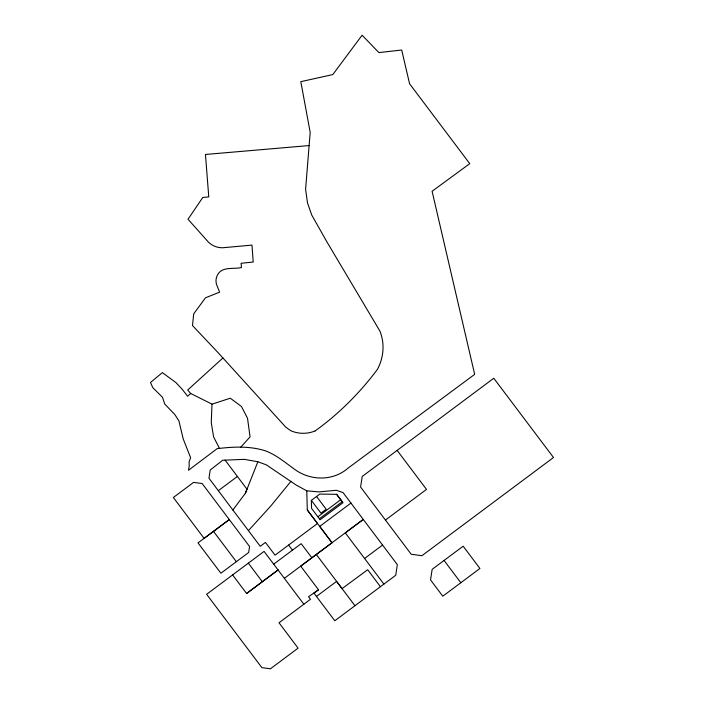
<?xml version="1.0" encoding="UTF-8"?>
<svg xmlns="http://www.w3.org/2000/svg" width="704" height="704" viewBox="0 0 704 704"><rect width="100%" height="100%" fill="white"/><g stroke="black" fill="none" stroke-linecap="round" stroke-linejoin="round"><path stroke-width="1.06" d="M222.93 357.966L187.686 390.034L190.705 393.492L212.001 404.149L211.262 422.629L213.594 436.902L219.498 448.395C234.881 446.618 250.369 446.116 265.311 450.798C276.408 454.942 285.428 462.713 294.923 469.55C310.878 481.034 333.379 481.158 348.33 467.931L474.672 374.361L432.089 191.268L469.762 163.662L409.578 83.758L401.694 50.019L378.902 52.589L362.111 35.2L332.79 74.58L300.81 81.664L310.191 132.387L305.589 189.323L307.525 202.928L311.722 215.01L326.92 241.886L379.843 330.959C384.974 343.508 383.75 357.562 377.397 369.424C359.929 392.823 338.818 413.908 315.146 430.927M306.777 490.829L307.296 509.96L317.486 523.503L275.053 555.174L265.452 542.432L260.251 546.304L232.874 509.995L245.379 493.275L257.866 461.754L266.385 464.878L296.322 485.153L306.777 490.829L318.771 491.911L336.406 490.292L343.059 492.598L397.329 564.652L395.745 575.256L334.805 620.77L313.896 593.032L318.542 589.811L300.696 566.13L363.273 519.446L345.286 532.875L383.882 584.091M245.379 493.275L246.998 489.21L225.104 460.134L222.728 460.231L210.223 470.034L208.974 478.227L232.874 509.995M290.937 481.334L270.424 506.449L248.424 530.614M240.812 447.128L250.061 436.894L247.518 418.255L241.463 406.49L230.314 398.218L212.001 404.149M190.705 393.492L187.563 396.211L182.222 389.286L175.877 382.554L162.36 372.627L150.506 382.466L152.794 387.658L162.483 397.276L164.789 404.114L174.821 414.533L178.913 420.886L183.154 438.733L190.599 457.714L189.059 462.018L189.226 466.066L188.487 470.263L217.422 448.466L219.498 448.395M273.68 564.159L301.171 543.682L311.881 557.797L332.024 542.758L319.704 526.407L350.953 503.096M246.602 593.481L278.071 569.958L246.602 593.481L232.602 574.922L206.633 594.308L261.888 667.638L270.433 668.8L298.082 648.146L279.013 622.767L310.49 599.271L308.554 596.719L318.542 589.811M444.057 560.437L432.159 569.342L430.54 579.938L442.79 596.2L479.926 568.48L463.17 546.207L444.057 560.437L460.821 582.736M236.342 561.686L220.889 573.223L198.009 542.898L229.284 519.578L204.107 538.375L173.342 497.499L193.6 482.39L202.145 483.525L249.559 546.506L248.679 552.49L236.342 561.686L213.479 531.353M397.135 450.384L362.217 476.458L360.589 487.054L411.224 554.268L421.907 555.711L553.494 457.512L493.777 378.25L397.135 450.384L426.501 489.403L385.431 520.062M232.602 574.922L264.07 551.399L303.873 604.234M316.474 596.42L336.6 581.39L354.948 605.713M218.346 490.67L237.38 476.476M311.353 500.368L319.792 494.076L336.732 494.331L343.024 502.682L320.126 519.772L311.573 508.411L311.353 500.368L320.971 513.137L326.181 509.247L316.562 496.478M317.874 516.771L340.666 499.77M319.361 518.76L342.153 501.758L336.565 494.322M284.354 578.327L311.881 557.797M364.584 558.483L382.58 545.072M309.126 145.561L205.445 154.475L208.771 196.882L202.778 197.498L188.012 219.234L208.305 241.982C212.036 245.758 217.316 247.878 222.631 247.764L251.979 245.098L253.22 262.038L241.085 263.278L241.463 267.529C233.57 269.474 221.698 266.006 217.36 275.282A12.654 12.434 -29.5 0 0 215.996 281.019L216.339 283.914L219.595 292.169L205.506 297.792L193.714 313.834L192.491 325.556L218.618 353.223L285.718 427.108L290.743 430.707A31.038 30.51 -29.5 0 0 315.146 430.927M225.104 460.134L244.402 459.36L257.866 461.754M307.296 509.96L332.024 542.758M316.325 554.488L342.056 588.623L367.682 569.738L380.424 586.696M288.605 545.072L292.477 550.202M248.336 563.165L262.337 581.742"/></g></svg>
